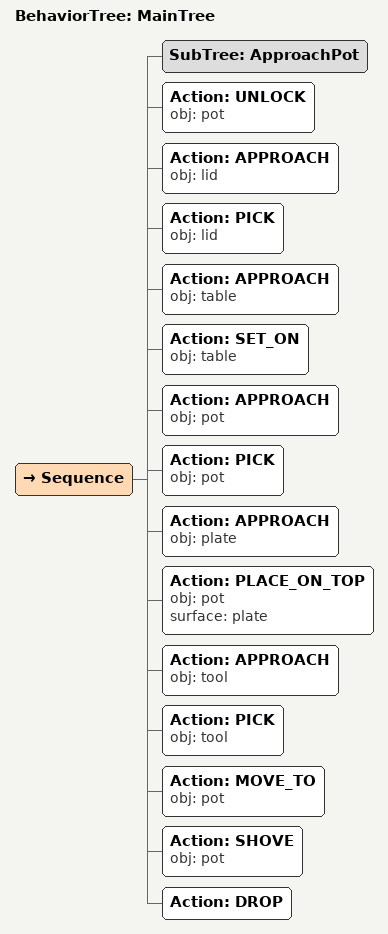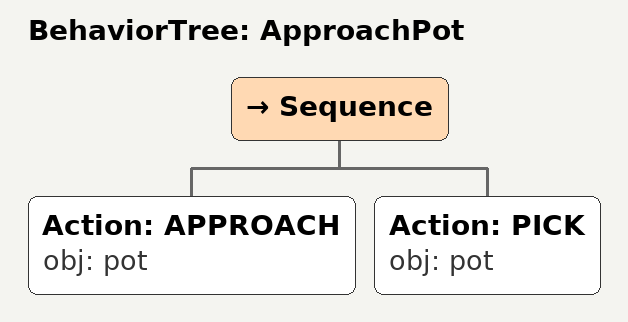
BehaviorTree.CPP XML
<root main_tree_to_execute="MainTree">
  <BehaviorTree ID="MainTree">
    <Sequence>
      <!-- Execute subtree ApproachPot -->
      <SubTree ID="ApproachPot" />
      <!-- Unlock pot -->
      <Action ID="UNLOCK" obj="pot" />
      <!-- Approach lid -->
      <Action ID="APPROACH" obj="lid" />
      <!-- Pick lid -->
      <Action ID="PICK" obj="lid" />
      <!-- Approach table -->
      <Action ID="APPROACH" obj="table" />
      <!-- Set on table -->
      <Action ID="SET_ON" obj="table" />
      <!-- Approach to pot -->
      <Action ID="APPROACH" obj="pot" />
      <!-- Pick pot -->
      <Action ID="PICK" obj="pot" />
      <!-- Approach to plate -->
      <Action ID="APPROACH" obj="plate" />
      <!-- Place pot on plate -->
      <Action ID="PLACE_ON_TOP" obj="pot" surface="plate" />
      <!-- Approach to tool -->
      <Action ID="APPROACH" obj="tool" />
      <!-- Pick tool -->
      <Action ID="PICK" obj="tool" />
      <!-- Move to pot -->
      <Action ID="MOVE_TO" obj="pot" />
      <!-- Shove pot -->
      <Action ID="SHOVE" obj="pot" />
      <!-- Drop -->
      <Action ID="DROP" />
    </Sequence>
  </BehaviorTree>
  <!-- Subtree definition ApproachPot -->
  <BehaviorTree ID="ApproachPot">
    <Sequence>
      <!-- Approach to pot -->
      <Action ID="APPROACH" obj="pot" />
      <!-- Pick pot -->
      <Action ID="PICK" obj="pot" />
    </Sequence>
  </BehaviorTree>
</root>
